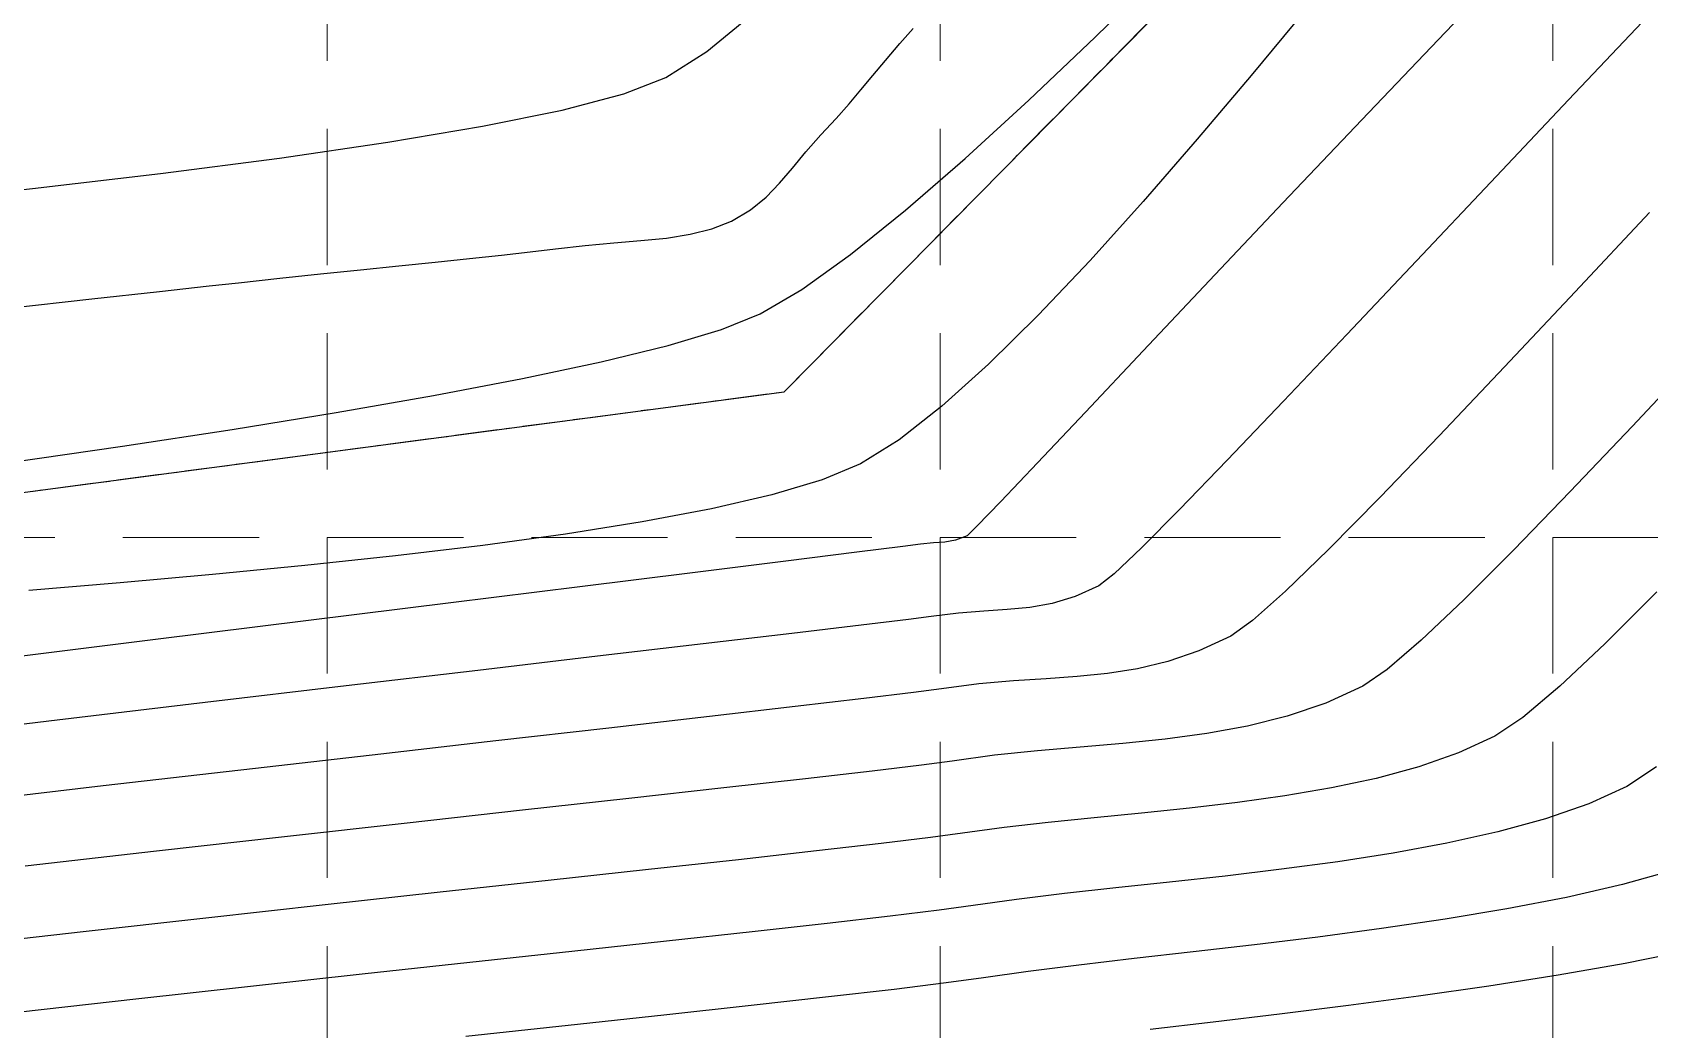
# Model space of a CAD drawing. Header units: inches. Extents: x 2547543 to 2548696, y 7125653 to 7126375.
# Drawn here: x 2548290.92 to 2548338.42, y 7125801.92 to 7125831.21 of the extents above; entities that cross this region are included whole.
import ezdxf

# ---------------------------------------------------------------- set-up
doc = ezdxf.new("R2010")
doc.units = ezdxf.units.IN
doc.header["$MEASUREMENT"] = 0
doc.linetypes.add('CENTER', pattern=[2, 1.25, -0.25, 0.25, -0.25])
doc.linetypes.add('HIDDEN', pattern=[0.375, 0.25, -0.125])
for name, color, linetype in [('CONT-MJR', 6, 'Continuous'), ('CONT-MNR', 14, 'Continuous'), ('GRID', 254, 'HIDDEN'), ('V-AREA', 6, 'Continuous'), ('V-CREEK-CNTR-E', 2, 'CENTER')]:
    doc.layers.add(name, color=color, linetype=linetype)

msp = doc.modelspace()

# ---------------------------------------------------------------- linework, layer by layer
at = {"layer": 'CONT-MJR', "color": 35, "elevation": 560}
for points in [[(2548339.852355188, 7125821.704542685), (2548337.907792932, 7125819.634970857)], [(2548322.953292287, 7125810.325305985), (2548321.701332061, 7125810.216345473)], [(2548324.193422819, 7125810.452235947), (2548322.953292287, 7125810.325305985)], [(2548317.042457719, 7125809.690298607), (2548315.588693168, 7125809.51497927)], [(2548320.443631399, 7125810.106708262), (2548319.186279561, 7125809.977748209)], [(2548311.230267399, 7125809.019518733), (2548308.441442546, 7125808.709164769)], [(2548308.441442546, 7125808.709164769), (2548305.323433959, 7125808.363586497)]]:
    msp.add_lwpolyline(points, dxfattribs=at)
at = {"layer": 'CONT-MJR', "color": 35, "extrusion": (0.7246471769235968, -0.6891200686213262, 0), "elevation": -3063899.445104778}
msp.add_lwpolyline([(6919815.875636959, 560), (6919813.23837499, 560)], dxfattribs=at)
at = {"layer": 'CONT-MJR', "color": 35, "extrusion": (0.7178883894787295, -0.696158214956655, 0), "elevation": -3131275.654977486}
msp.add_lwpolyline([(6889586.913324231, 560.0000000000009), (6889584.530238735, 560.0000000000009)], dxfattribs=at)
at = {"layer": 'CONT-MJR', "color": 35, "extrusion": (0.7069337883691572, -0.7072797316918051, 0), "elevation": -3238441.524208503}
msp.add_lwpolyline([(6839865.40226061, 560.0000000000009), (6839863.324715649, 560.0000000000009)], dxfattribs=at)
at = {"layer": 'CONT-MJR', "color": 35, "extrusion": (0.6883258524014213, -0.7254016273181754, 0), "elevation": -3414994.00821641}
msp.add_lwpolyline([(6753447.247913773, 560.0000000000009), (6753445.526670262, 560.0000000000009)], dxfattribs=at)
at = {"layer": 'CONT-MJR', "color": 35, "extrusion": (0.6529174602687423, -0.7574290660360317, 0), "elevation": -3733447.887499174}
msp.add_lwpolyline([(6582748.470751747, 560.0000000000005), (6582747.15502887, 560.0000000000005)], dxfattribs=at)
at = {"layer": 'CONT-MJR', "color": 35, "extrusion": (0.5674067475790915, -0.8234376617581425, 0), "elevation": -4421722.339806557}
msp.add_lwpolyline([(6141625.581665521, 560.0000000000005), (6141624.715386028, 560.0000000000005)], dxfattribs=at)
at = {"layer": 'CONT-MJR', "color": 35, "extrusion": (0.4146174413025057, -0.9099958117308911, 0), "elevation": -5427877.017762375}
msp.add_lwpolyline([(5273455.572490578, 560), (5273454.375074968, 560)], dxfattribs=at)
at = {"layer": 'CONT-MJR', "color": 35, "extrusion": (0.2430738569676445, -0.9700077835042733, 0), "elevation": -6292660.394491374}
msp.add_lwpolyline([(4203996.178142285, 560), (4203994.973919057, 560)], dxfattribs=at)
at = {"layer": 'CONT-MJR', "color": 35, "extrusion": (0.3222151047736825, -0.9466664810035713, 0), "elevation": -5924656.840924292}
msp.add_lwpolyline([(4708461.668447486, 560.0000000000009), (4708460.472757983, 560.0000000000009)], dxfattribs=at)
at = {"layer": 'CONT-MJR', "color": 35, "extrusion": (0.1796420833220753, -0.9837320376503474, 0), "elevation": -6552101.710326058}
msp.add_lwpolyline([(3786966.036113789, 560), (3786964.818095746, 560)], dxfattribs=at)
at = {"layer": 'CONT-MJR', "color": 35, "extrusion": (0.08684339789599295, -0.9962219753859469, 0), "elevation": -6877583.814477274}
msp.add_lwpolyline([(3157523.651169323, 560), (3157522.388699019, 560)], dxfattribs=at)
at = {"layer": 'CONT-MJR', "color": 35, "extrusion": (0.132629043191276, -0.9911657464330408, 0), "elevation": -6724877.436315962}
msp.add_lwpolyline([(3470902.306674898, 560.0000000000009), (3470901.073569754, 560.0000000000009)], dxfattribs=at)
at = {"layer": 'CONT-MJR', "color": 35, "extrusion": (0.1337623587083942, -0.9910134365349276, 0), "elevation": -6720904.250940766}
msp.add_lwpolyline([(3478582.442513045, 560), (3478581.54150802, 560)], dxfattribs=at)
at = {"layer": 'CONT-MJR', "color": 35, "extrusion": (0.1322731397638542, -0.9912133052461574, 0), "elevation": -6726123.480710181}
msp.add_lwpolyline([(3468481.142571719, 560), (3468479.880569131, 560)], dxfattribs=at)
at = {"layer": 'CONT-MJR', "color": 35, "extrusion": (0.1118120196090399, -0.9937293757713656, 0), "elevation": -6796193.923583725}
msp.add_lwpolyline([(3329085.242823754, 560.0000000000009), (3329082.825945484, 560.0000000000009)], dxfattribs=at)
at = {"layer": 'CONT-MJR', "color": 35, "extrusion": (0.1143490786245872, -0.993440631450973, 0), "elevation": -6787671.164548624}
msp.add_lwpolyline([(3346430.000059895, 560), (3346428.030437581, 560)], dxfattribs=at)
at = {"layer": 'CONT-MJR', "color": 35, "extrusion": (0.110235398175915, -0.9939055070724769, 0), "elevation": -6801466.722909189}
msp.add_lwpolyline([(3318291.016948345, 560), (3318287.606891639, 560)], dxfattribs=at)
at = {"layer": 'CONT-MJR', "color": 35, "extrusion": (0.1107189461735919, -0.9938517570333161, 0), "elevation": -6799851.484153065}
msp.add_lwpolyline([(3321596.305747156, 560.0000000000009), (3321592.680838832, 560.0000000000009)], dxfattribs=at)
at = {"layer": 'CONT-MJR', "color": 35, "extrusion": (0.1115620464884479, -0.9937574703031467, 0), "elevation": -6797031.14393026}
msp.add_lwpolyline([(3327360.180741293, 560), (3327356.399083489, 560)], dxfattribs=at)
at = {"layer": 'CONT-MJR', "color": 35, "extrusion": (0.1127588898716857, -0.9936223793549062, 0), "elevation": -6793018.602384618}
msp.add_lwpolyline([(3335540.62270815, 560), (3335536.742399313, 560)], dxfattribs=at)
at = {"layer": 'CONT-MNR', "color": 35, "extrusion": (0.7216667253055498, -0.6922406644995397, 0), "elevation": -3093743.420897178}
msp.add_lwpolyline([(6906538.257877621, 557), (6906534.602747366, 557)], dxfattribs=at)
at = {"layer": 'CONT-MNR', "color": 35, "extrusion": (-0.700231390624953, 0.7139159611491009, 0), "elevation": 3302829.38374644}
msp.add_lwpolyline([(-6809018.443969995, 556), (-6809021.232344195, 556)], dxfattribs=at)
at = {"layer": 'CONT-MNR', "color": 35, "extrusion": (-0.6332786473824545, 0.7739238688459279, 0), "elevation": 3901059.651141638}
msp.add_lwpolyline([(-6484834.898190624, 558.0000000000009), (-6484836.733219893, 558.0000000000009)], dxfattribs=at)
at = {"layer": 'CONT-MNR', "color": 35, "extrusion": (0.7696225062368107, -0.6384991761104868, 0), "elevation": -2588586.947772841}
msp.add_lwpolyline([(7111306.065184213, 556.0000000000009), (7111303.615737343, 556.0000000000009)], dxfattribs=at)
at = {"layer": 'CONT-MNR', "color": 35}
for points, elevation in [([(2548338.393676451, 7125831.703029087), (2548336.040100809, 7125829.224830089)], 558), ([(2548332.419300445, 7125831.211447098), (2548329.973253235, 7125828.64628592)], 557), ([(2548315.977429371, 7125830.384964588), (2548316.406586844, 7125830.881941117)], 557), ([(2548308.298446037, 7125829.403554361), (2548309.534531524, 7125829.880903553)], 558), ([(2548315.260486769, 7125829.526996156), (2548315.605457348, 7125829.941769499)], 557), ([(2548336.040100809, 7125829.224830089), (2548333.75506198, 7125826.809662024)], 558), ([(2548314.530813916, 7125828.681275921), (2548314.912333627, 7125829.115284862)], 557), ([(2548301.360093812, 7125827.982690365), (2548304.146833829, 7125828.452175818)], 558), ([(2548294.686712715, 7125827.067486844), (2548298.185255656, 7125827.520370057)], 558), ([(2548312.872891303, 7125826.777820067), (2548313.24804673, 7125827.222614365)], 557), ([(2548286.976085884, 7125826.199119501), (2548290.92885834, 7125826.626312675)], 558), ([(2548310.247723171, 7125825.279735892), (2548310.884862686, 7125825.437183932)], 557), ([(2548310.884862686, 7125825.437183932), (2548311.455039746, 7125825.6624707)], 557), ([(2548308.799012407, 7125825.093809681), (2548309.550235108, 7125825.171490002)], 557), ([(2548309.550235108, 7125825.171490002), (2548310.247723171, 7125825.279735892)], 557), ([(2548304.699983596, 7125824.667839191), (2548305.544677917, 7125824.764948457)], 557), ([(2548305.544677917, 7125824.764948457), (2548306.28907554, 7125824.857796322)], 557), ([(2548296.982573383, 7125823.858754542), (2548298.19475873, 7125823.989027138)], 557), ([(2548300.557229232, 7125824.234407037), (2548301.683615395, 7125824.349752448)], 557), ([(2548312.299214927, 7125822.941312411), (2548313.52197997, 7125823.659696993)], 556), ([(2548325.498357815, 7125823.923365286), (2548323.551835225, 7125821.860369637)], 557), ([(2548311.167295614, 7125822.487423313), (2548312.299214927, 7125822.941312411)], 556), ([(2548329.534230852, 7125822.341611776), (2548327.670256596, 7125820.375326137)], 558), ([(2548319.010318088, 7125821.466592473), (2548317.640170291, 7125820.233790497)], 556), ([(2548327.670256596, 7125820.375326137), (2548326.01845524, 7125818.645264517)], 558), ([(2548296.788866497, 7125819.551546114), (2548299.850062637, 7125820.048735624)], 556), ([(2548293.573013088, 7125819.059338103), (2548296.788866497, 7125819.551546114)], 556), ([(2548316.378276339, 7125819.246378493), (2548315.246336283, 7125818.543403715)], 556), ([(2548290.250184945, 7125818.5755968), (2548293.573013088, 7125819.059338103)], 556), ([(2548315.246336283, 7125818.543403715), (2548314.118156339, 7125818.072106014)], 556), ([(2548326.01845524, 7125818.645264517), (2548324.614735809, 7125817.194725187)], 558), ([(2548314.118156339, 7125818.072106014), (2548312.645558888, 7125817.631128057)], 556), ([(2548319.369921659, 7125817.433824196), (2548318.66571124, 7125816.70372923)], 557), ([(2548310.870511482, 7125817.219201461), (2548308.834981673, 7125816.835057846)], 556), ([(2548315.142741881, 7125815.941432876), (2548313.054181078, 7125815.681001383)], 557), ([(2548317.011561835, 7125816.176965182), (2548316.49080772, 7125816.110287737)], 557), ([(2548317.389540617, 7125816.216887772), (2548317.011561835, 7125816.176965182)], 557), ([(2548318.041277438, 7125816.294929586), (2548317.722787417, 7125816.240831677)], 557), ([(2548328.989345181, 7125816.025798533), (2548327.730570974, 7125814.803505598)], 559), ([(2548298.927389435, 7125815.550945576), (2548296.218960885, 7125815.286691149)], 556), ([(2548301.585173341, 7125815.836641079), (2548298.927389435, 7125815.550945576)], 556), ([(2548313.054181078, 7125815.681001383), (2548310.31194207, 7125815.33959404)], 557), ([(2548293.501855242, 7125815.042609416), (2548290.818040057, 7125814.817431996)], 556), ([(2548310.31194207, 7125815.33959404), (2548307.002841614, 7125814.927811635)], 557), ([(2548322.695178803, 7125815.305406489), (2548322.251159273, 7125814.953223663)], 558), ([(2548321.548346969, 7125814.640210496), (2548320.878682146, 7125814.440651167)], 558), ([(2548338.639042725, 7125814.777485871), (2548337.110351667, 7125813.254206973)], 561), ([(2548318.126884089, 7125814.15424047), (2548317.319496491, 7125814.054916509)], 558), ([(2548318.866265775, 7125814.211340328), (2548318.126884089, 7125814.15424047)], 558), ([(2548319.557872227, 7125814.25735167), (2548318.866265775, 7125814.211340328)], 558), ([(2548320.221934124, 7125814.323410088), (2548319.557872227, 7125814.25735167)], 558), ([(2548313.230972377, 7125813.557866153), (2548310.626992446, 7125813.250599924)], 558), ([(2548337.110351667, 7125813.254206973), (2548335.78635177, 7125812.009838305)], 561), ([(2548304.005152989, 7125812.471367861), (2548300.136569543, 7125812.015293551)], 558), ([(2548319.739204644, 7125812.164279902), (2548318.721114195, 7125812.074192997)], 559), ([(2548321.614230963, 7125812.29173495), (2548320.698108297, 7125812.228377554)], 559), ([(2548323.38375655, 7125812.517224981), (2548322.503978445, 7125812.379601093)], 559), ([(2548300.136569543, 7125812.015293551), (2548295.995727674, 7125811.525508068)], 558), ([(2548295.995727674, 7125811.525508068), (2548291.657265421, 7125811.009957172)], 558), ([(2548313.328999185, 7125811.409071608), (2548310.80979627, 7125811.1185235)], 559), ([(2548332.812237714, 7125810.049848036), (2548331.644621229, 7125809.641087251)], 561), ([(2548330.394032043, 7125809.300789767), (2548329.077672234, 7125809.019075645)], 561), ([(2548331.644621229, 7125809.641087251), (2548330.394032043, 7125809.300789767)], 561), ([(2548329.077672234, 7125809.019075645), (2548327.712743878, 7125808.786064941)], 561), ([(2548336.636462631, 7125808.557581508), (2548335.364879309, 7125808.114734834)], 562), ([(2548319.466550515, 7125807.857495678), (2548318.243300461, 7125807.688770492)], 561), ([(2548322.111386506, 7125808.143457442), (2548320.761646556, 7125808.005764681)], 561), ([(2548335.364879309, 7125808.114734834), (2548333.966342423, 7125807.729575711)], 562), ([(2548315.852757695, 7125807.385250228), (2548313.955344352, 7125807.16804006)], 561), ([(2548317.299403305, 7125807.56015566), (2548315.852757695, 7125807.385250228)], 561), ([(2548318.243300461, 7125807.688770492), (2548317.299403305, 7125807.56015566)], 561), ([(2548309.016137352, 7125806.622648975), (2548306.078305137, 7125806.302439788)], 561), ([(2548327.60745084, 7125806.63089855), (2548325.952739833, 7125806.432990048)], 562), ([(2548339.132267988, 7125806.604240531), (2548337.622429837, 7125806.18366714)], 563), ([(2548334.233536049, 7125805.467905222), (2548332.414760659, 7125805.163917162)], 563), ([(2548335.979472483, 7125805.806355292), (2548334.233536049, 7125805.467905222)], 563), ([(2548316.119141436, 7125805.253766783), (2548314.272150977, 7125805.040813353)], 562), ([(2548309.551967517, 7125804.519022395), (2548306.773048397, 7125804.217011953)], 562), ([(2548306.773048397, 7125804.217011953), (2548303.777760271, 7125803.892142931)], 562), ([(2548321.660337071, 7125803.817304135), (2548320.175612411, 7125803.6313567)], 563), ([(2548297.326624759, 7125803.187483324), (2548293.965051253, 7125802.814519826)], 562), ([(2548316.232286925, 7125803.104414128), (2548314.305663137, 7125802.881997871)], 563), ([(2548317.766480717, 7125803.293075532), (2548316.232286925, 7125803.104414128)], 563), ([(2548312.035684089, 7125802.629135697), (2548309.47142452, 7125802.349136542)], 563), ([(2548331.635391871, 7125802.900891559), (2548329.576677381, 7125802.628469545)], 564), ([(2548309.47142452, 7125802.349136542), (2548306.661959168, 7125802.045309341)], 563), ([(2548327.555590906, 7125802.376115492), (2548325.605061749, 7125802.141179679)], 564), ([(2548306.661959168, 7125802.045309341), (2548303.656362769, 7125801.720963029)], 563)]:
    msp.add_lwpolyline(points, dxfattribs=dict(at, elevation=elevation))
at = {"layer": 'CONT-MNR', "color": 35, "extrusion": (0.7501210771181233, -0.6613005138839277, 0), "elevation": -2800769.776330916}
msp.add_lwpolyline([(7030438.885737984, 557.0000000000009), (7030439.477992599, 557.0000000000009)], dxfattribs=at)
at = {"layer": 'CONT-MNR', "color": 35, "extrusion": (-0.6893580844186687, 0.7244207558088211, 0), "elevation": 3405393.462774759}
msp.add_lwpolyline([(-6758304.016099899, 556), (-6758306.701545393, 556)], dxfattribs=at)
at = {"layer": 'CONT-MNR', "color": 35, "extrusion": (0.5400839782523632, -0.8416111313635894, 0), "elevation": -4620876.5967435}
msp.add_lwpolyline([(5993232.220849655, 558), (5993233.646056572, 558)], dxfattribs=at)
at = {"layer": 'CONT-MNR', "color": 35, "extrusion": (0.7659702399219233, -0.6428760312486004, 0), "elevation": -2629091.356608275}
msp.add_lwpolyline([(7096424.692945302, 557), (7096425.271551446, 557)], dxfattribs=at)
at = {"layer": 'CONT-MNR', "color": 35, "extrusion": (0.7633486089613059, -0.6459867654966621, 0), "elevation": -2657930.176534551}
msp.add_lwpolyline([(7085677.714802298, 556.0000000000009), (7085675.259773262, 556.0000000000009)], dxfattribs=at)
at = {"layer": 'CONT-MNR', "color": 35, "extrusion": (0.2538692135909162, -0.9672385550580219, 0), "elevation": -6245439.912170189}
msp.add_lwpolyline([(4273848.864374875, 558.0000000000009), (4273850.743294687, 558.0000000000009)], dxfattribs=at)
at = {"layer": 'CONT-MNR', "color": 35, "extrusion": (0.7635855761601046, -0.645706642276693, 0), "elevation": -2655338.680896427}
msp.add_lwpolyline([(7086644.196119811, 557.0000000000009), (7086644.735301411, 557.0000000000009)], dxfattribs=at)
at = {"layer": 'CONT-MNR', "color": 35, "extrusion": (0.6750254070697848, -0.7377944834506907, 0), "elevation": -3537216.612992447}
msp.add_lwpolyline([(6690249.814685736, 556), (6690252.345249117, 556)], dxfattribs=at)
at = {"layer": 'CONT-MNR', "color": 35, "extrusion": (0.1991544368694483, -0.979968116968717, 0), "elevation": -6475578.612786073}
msp.add_lwpolyline([(3916397.168857688, 558), (3916399.550821432, 558)], dxfattribs=at)
at = {"layer": 'CONT-MNR', "color": 35, "extrusion": (0.7344573634192854, -0.6786548322374135, 0), "elevation": -2964349.696779216}
msp.add_lwpolyline([(6963042.660012673, 557), (6963043.315825118, 557)], dxfattribs=at)
at = {"layer": 'CONT-MNR', "color": 35, "extrusion": (0.725324489082334, -0.6884071364660967, 0), "elevation": -3057105.157474674}
msp.add_lwpolyline([(6922826.561813582, 557), (6922823.190695399, 557)], dxfattribs=at)
at = {"layer": 'CONT-MNR', "color": 35, "extrusion": (0.1441002940562239, -0.9895630880610442, 0), "elevation": -6684245.368209486}
msp.add_lwpolyline([(3548535.662581201, 558), (3548538.870904343, 558)], dxfattribs=at)
at = {"layer": 'CONT-MNR', "color": 35, "extrusion": (0.7471786250856227, -0.6646232784180514, 0), "elevation": -2831945.484596109}
msp.add_lwpolyline([(7017934.707243805, 557.0000000000009), (7017935.378886521, 557.0000000000009)], dxfattribs=at)
at = {"layer": 'CONT-MNR', "color": 35, "extrusion": (0.754570292126899, -0.6562192272705263, 0), "elevation": -2753214.945346827}
msp.add_lwpolyline([(7049198.122837428, 556.0000000000005), (7049195.705714297, 556.0000000000005)], dxfattribs=at)
at = {"layer": 'CONT-MNR', "color": 35, "extrusion": (0.7719296237616441, -0.6357079958276493, 0), "elevation": -2562826.855510756}
msp.add_lwpolyline([(7120620.234600021, 557), (7120620.850146024, 557)], dxfattribs=at)
at = {"layer": 'CONT-MNR', "color": 35, "extrusion": (-0.6553910429444253, 0.7552897330350906, 0), "elevation": 3711919.353590654}
msp.add_lwpolyline([(-6594919.863358293, 556), (-6594922.18775714, 556)], dxfattribs=at)
at = {"layer": 'CONT-MNR', "color": 35, "extrusion": (0.1165997587094911, -0.993178985011709, 0), "elevation": -6780091.148664167}
msp.add_lwpolyline([(3361778.663471796, 558), (3361782.447134592, 558)], dxfattribs=at)
at = {"layer": 'CONT-MNR', "color": 35, "extrusion": (0.727009544017521, -0.6866273537425059, 0), "elevation": -3040124.644273573}
msp.add_lwpolyline([(6930299.762331128, 558.0000000000009), (6930296.586528443, 558.0000000000009)], dxfattribs=at)
at = {"layer": 'CONT-MNR', "color": 35, "extrusion": (-0.6301381482784081, 0.7764830417235519, 0), "elevation": 3927294.42809512}
msp.add_lwpolyline([(-6468975.861767624, 557.0000000000009), (-6468976.4537195, 557.0000000000009)], dxfattribs=at)
at = {"layer": 'CONT-MNR', "color": 35, "extrusion": (0.7182196632966147, -0.695816437901619, 0), "elevation": -3128018.992104311}
msp.add_lwpolyline([(6891066.323056179, 557), (6891066.894949998, 557)], dxfattribs=at)
at = {"layer": 'CONT-MNR', "color": 35, "extrusion": (0.5093203398644116, -0.8605770107319857, 0), "elevation": -4834414.891245093}
msp.add_lwpolyline([(5822346.202616305, 557.0000000000005), (5822346.853665353, 557.0000000000005)], dxfattribs=at)
at = {"layer": 'CONT-MNR', "color": 35, "extrusion": (0.6270405768885234, -0.7789865948367198, 0), "elevation": -3953025.029498206}
msp.add_lwpolyline([(6453284.412993327, 556), (6453286.481153567, 556)], dxfattribs=at)
at = {"layer": 'CONT-MNR', "color": 35, "extrusion": (0.7425509544761866, -0.6697895789025867, 0), "elevation": -2880544.074415944}
msp.add_lwpolyline([(6998129.640703237, 556.0000000000009), (6998127.304582935, 556.0000000000009)], dxfattribs=at)
at = {"layer": 'CONT-MNR', "color": 35, "extrusion": (0.7265400652481117, -0.6871241034844212, 0), "elevation": -3044864.801079901}
msp.add_lwpolyline([(6928215.586760627, 557), (6928212.451673972, 557)], dxfattribs=at)
at = {"layer": 'CONT-MNR', "color": 35, "extrusion": (0.7292366761313307, -0.684261551005848, 0), "elevation": -3017586.853156794}
msp.add_lwpolyline([(6940143.61010679, 559), (6940140.414658895, 559)], dxfattribs=at)
at = {"layer": 'CONT-MNR', "color": 35, "extrusion": (0.1113668990825799, -0.9937793587053066, 0), "elevation": -6797700.688100182}
msp.add_lwpolyline([(3326035.207560534, 557), (3326036.085766714, 557)], dxfattribs=at)
at = {"layer": 'CONT-MNR', "color": 35, "extrusion": (0.08605839861788839, -0.9962900943135612, 0), "elevation": -6880085.58354346}
msp.add_lwpolyline([(3152090.267098564, 557), (3152091.109072465, 557)], dxfattribs=at)
at = {"layer": 'CONT-MNR', "color": 35, "extrusion": (0.08208179630089044, -0.9966255960570244, 0), "elevation": -6892609.917763872}
msp.add_lwpolyline([(3124609.498532471, 557), (3124610.29957896, 557)], dxfattribs=at)
at = {"layer": 'CONT-MNR', "color": 35, "extrusion": (0.1024555504345824, -0.9947375835792809, 0), "elevation": -6827237.643014963}
msp.add_lwpolyline([(3264971.715044629, 557), (3264972.794613213, 557)], dxfattribs=at)
at = {"layer": 'CONT-MNR', "color": 35, "extrusion": (0.1044240877739741, -0.9945328601371468, 0), "elevation": -6820762.390573177}
msp.add_lwpolyline([(3278478.548825268, 557.0000000000009), (3278479.563813583, 557.0000000000009)], dxfattribs=at)
at = {"layer": 'CONT-MNR', "color": 35, "extrusion": (0.1081351708251765, -0.9941362003420909, 0), "elevation": -6808478.895542271}
msp.add_lwpolyline([(3303913.280937669, 557), (3303914.219482632, 557)], dxfattribs=at)
at = {"layer": 'CONT-MNR', "color": 35, "extrusion": (0.5829580135896955, -0.8125022796223753, 0), "elevation": -4304188.178913662}
msp.add_lwpolyline([(6224566.551648664, 556.0000000000009), (6224568.315901257, 556.0000000000009)], dxfattribs=at)
at = {"layer": 'CONT-MNR', "color": 35, "extrusion": (0.7260283458823135, -0.6876647736909255, 0), "elevation": -3050024.502387016}
msp.add_lwpolyline([(6925941.847188788, 556), (6925939.634547696, 556)], dxfattribs=at)
at = {"layer": 'CONT-MNR', "color": 35, "extrusion": (0.7268479600059531, -0.6867984005770431, 0), "elevation": -3041755.263636515}
msp.add_lwpolyline([(6929581.051269034, 558.0000000000009), (6929578.080618353, 558.0000000000009)], dxfattribs=at)
at = {"layer": 'CONT-MNR', "color": 35, "extrusion": (0.104135159885944, -0.994563154593779, 0), "elevation": -6821714.545658597}
msp.add_lwpolyline([(3276492.311841313, 557.0000000000009), (3276493.5139119, 557.0000000000009)], dxfattribs=at)
at = {"layer": 'CONT-MNR', "color": 35, "extrusion": (0.1024644752617976, -0.9947366643033344, 0), "elevation": -6827208.34994008}
msp.add_lwpolyline([(3265030.663816994, 557.0000000000009), (3265031.836926852, 557.0000000000009)], dxfattribs=at)
at = {"layer": 'CONT-MNR', "color": 35, "extrusion": (0.1105815719509973, -0.9938670514434244, 0), "elevation": -6800326.862729018}
msp.add_lwpolyline([(3320648.87827527, 557), (3320650.872915225, 557)], dxfattribs=at)
at = {"layer": 'CONT-MNR', "color": 35, "extrusion": (0.1103144149870816, -0.99389674003191, 0), "elevation": -6801219.213037446}
msp.add_lwpolyline([(3318822.814787925, 557), (3318824.282303445, 557)], dxfattribs=at)
at = {"layer": 'CONT-MNR', "color": 35, "extrusion": (0.1096009652242393, -0.9939756679224675, 0), "elevation": -6803599.720535347}
msp.add_lwpolyline([(3313941.496666485, 557.0000000000009), (3313942.368255599, 557.0000000000009)], dxfattribs=at)
at = {"layer": 'CONT-MNR', "color": 35, "extrusion": (0.727904926844359, -0.6856780713102237, 0), "elevation": -3031074.471922417}
msp.add_lwpolyline([(6934260.374199018, 559), (6934257.351636531, 559)], dxfattribs=at)
at = {"layer": 'CONT-MNR', "color": 35, "extrusion": (0.1107126429467573, -0.9938524592170329, 0), "elevation": -6799888.873842588}
msp.add_lwpolyline([(3321543.228815594, 557.0000000000009), (3321545.681777769, 557.0000000000009)], dxfattribs=at)
at = {"layer": 'CONT-MNR', "color": 35, "extrusion": (-0.7028068264842604, 0.7113807452040876, 0), "elevation": 3278196.188584672}
msp.add_lwpolyline([(-6820903.095317278, 556.0000000000009), (-6820901.047607101, 556.0000000000009)], dxfattribs=at)
at = {"layer": 'CONT-MNR', "color": 35, "extrusion": (-0.2862394762379792, 0.9581581092090217, 0), "elevation": 6098237.347290561}
msp.add_lwpolyline([(-4481375.064948137, 556.0000000000009), (-4481376.706297064, 556.0000000000009)], dxfattribs=at)
at = {"layer": 'CONT-MNR', "color": 35, "extrusion": (0.2382682903858737, -0.97119937283577, 0), "elevation": -6313412.503951828}
msp.add_lwpolyline([(4172772.085783461, 556), (4172774.109818668, 556)], dxfattribs=at)
at = {"layer": 'CONT-MNR', "color": 35, "extrusion": (0.7276396702728027, -0.6859595543800575, 0), "elevation": -3033764.278925029}
msp.add_lwpolyline([(6933077.556935189, 557.0000000000009), (6933075.082024311, 557.0000000000009)], dxfattribs=at)
at = {"layer": 'CONT-MNR', "color": 35, "extrusion": (0.2079024117597371, -0.9781495730124738, 0), "elevation": -6440319.990206612}
msp.add_lwpolyline([(3974099.139305972, 556.0000000000009), (3974101.502062337, 556.0000000000009)], dxfattribs=at)
at = {"layer": 'CONT-MNR', "color": 35, "extrusion": (0.7250634152889466, -0.6886821064972783, 0), "elevation": -3059721.811086309}
msp.add_lwpolyline([(6921664.533320563, 559), (6921661.741435387, 559)], dxfattribs=at)
at = {"layer": 'CONT-MNR', "color": 35, "extrusion": (0.187030755195697, -0.9823540586829819, 0), "elevation": -6523467.756089667}
msp.add_lwpolyline([(3836083.107232638, 556), (3836085.762928898, 556)], dxfattribs=at)
at = {"layer": 'CONT-MNR', "color": 35, "extrusion": (0.1718406486124258, -0.9851247593500332, 0), "elevation": -6581920.261588614}
msp.add_lwpolyline([(3734898.815614838, 556), (3734901.717639491, 556)], dxfattribs=at)
at = {"layer": 'CONT-MNR', "color": 35, "extrusion": (0.6162474257800585, -0.7875526079059426, 0), "elevation": -4041564.122765785}
msp.add_lwpolyline([(6398202.578933678, 556.0000000000009), (6398200.9766357, 556.0000000000009)], dxfattribs=at)
at = {"layer": 'CONT-MNR', "color": 35, "extrusion": (0.727199698755521, -0.6864259596852959, 0), "elevation": -3038208.988237656}
msp.add_lwpolyline([(6931128.474993072, 557), (6931126.424237117, 557)], dxfattribs=at)
at = {"layer": 'CONT-MNR', "color": 35, "extrusion": (0.7200739287605138, -0.6938973534460257, 0), "elevation": -3109599.588174371}
msp.add_lwpolyline([(6899397.74366672, 559.0000000000009), (6899395.24016707, 559.0000000000009)], dxfattribs=at)
at = {"layer": 'CONT-MNR', "color": 35, "extrusion": (0.7253635400998018, -0.6883659889142428, 0), "elevation": -3056712.405185475}
msp.add_lwpolyline([(6922986.106944846, 557.0000000000009), (6922984.543049047, 557.0000000000009)], dxfattribs=at)
at = {"layer": 'CONT-MNR', "color": 35, "extrusion": (0.2260578571424573, -0.974113876928237, 0), "elevation": -6365291.742957671}
msp.add_lwpolyline([(4093193.774871371, 556.0000000000009), (4093191.952653816, 556.0000000000009)], dxfattribs=at)
at = {"layer": 'CONT-MNR', "color": 35, "extrusion": (0.7116147643830485, -0.702569873473136, 0), "elevation": -3192955.130314758}
msp.add_lwpolyline([(6861217.22543536, 559), (6861215.067847742, 559)], dxfattribs=at)
at = {"layer": 'CONT-MNR', "color": 35, "extrusion": (0.1567009327514756, -0.9876460994074839, 0), "elevation": -6638462.830856612}
msp.add_lwpolyline([(3633449.425625012, 556), (3633447.143385794, 556)], dxfattribs=at)
at = {"layer": 'CONT-MNR', "color": 35, "extrusion": (0.7096162513151906, -0.7045883733566545, 0), "elevation": -3212435.385825247}
msp.add_lwpolyline([(6852115.580359641, 558), (6852113.991164406, 558)], dxfattribs=at)
at = {"layer": 'CONT-MNR', "color": 35, "extrusion": (0.1354887458577672, -0.9907788853956717, 0), "elevation": -6714841.644328802}
msp.add_lwpolyline([(3490276.291646673, 556.0000000000009), (3490273.838433351, 556.0000000000009)], dxfattribs=at)
at = {"layer": 'CONT-MNR', "color": 35, "extrusion": (0.3639225544229221, -0.9314292106125379, 0), "elevation": -5709803.035492525}
msp.add_lwpolyline([(4966823.48825169, 557.0000000000009), (4966823.129975991, 557.0000000000009)], dxfattribs=at)
at = {"layer": 'CONT-MNR', "color": 35, "extrusion": (-0.6916505274321268, 0.7222323365115001, 0), "elevation": 3383949.298282723}
msp.add_lwpolyline([(-6769053.025631478, 557), (-6769052.623094321, 557)], dxfattribs=at)
at = {"layer": 'CONT-MNR', "color": 35, "extrusion": (0.1193681804052094, -0.992850057917483, 0), "elevation": -6770680.54277256}
msp.add_lwpolyline([(3380679.630397655, 556), (3380677.046753036, 556)], dxfattribs=at)
at = {"layer": 'CONT-MNR', "color": 35, "extrusion": (0.1242859443158377, -0.9922464432012446, 0), "elevation": -6753845.768863477}
msp.add_lwpolyline([(3414196.758443159, 557), (3414195.39984334, 557)], dxfattribs=at)
at = {"layer": 'CONT-MNR', "color": 35, "extrusion": (0.07166561903347023, -0.9974287137678309, 0), "elevation": -6924866.960541137}
msp.add_lwpolyline([(3052441.300529579, 557), (3052440.966423698, 557)], dxfattribs=at)
at = {"layer": 'CONT-MNR', "color": 35, "extrusion": (0.6895879789911509, -0.7242019188257512, 0), "elevation": -3403236.420187653}
msp.add_lwpolyline([(6759377.865182675, 558), (6759376.76075517, 558)], dxfattribs=at)
at = {"layer": 'CONT-MNR', "color": 35, "extrusion": (0.08947124328741038, -0.9959894058797037, 0), "elevation": -6869237.302824993}
msp.add_lwpolyline([(3175631.59026504, 556.0000000000009), (3175628.862218307, 556.0000000000009)], dxfattribs=at)
at = {"layer": 'CONT-MNR', "color": 35, "extrusion": (0.1234966979005348, -0.9923449831624405, 0), "elevation": -6756559.194470157}
msp.add_lwpolyline([(3408814.283262666, 557.0000000000009), (3408810.464887796, 557.0000000000009)], dxfattribs=at)
at = {"layer": 'CONT-MNR', "color": 35, "extrusion": (0.4068461657116071, -0.9134966871564251, 0), "elevation": -5472633.216177811}
msp.add_lwpolyline([(5226994.425530482, 558), (5226993.656165563, 558)], dxfattribs=at)
at = {"layer": 'CONT-MNR', "color": 35, "extrusion": (0.1235519632910647, -0.9923381038572103, 0), "elevation": -6756369.340845207}
msp.add_lwpolyline([(3409186.745250939, 557.0000000000009), (3409182.530585534, 557.0000000000009)], dxfattribs=at)
at = {"layer": 'CONT-MNR', "color": 35, "extrusion": (0.1757392826187395, -0.98443674481637, 0), "elevation": -6567073.48901816}
msp.add_lwpolyline([(3760946.228431733, 558), (3760945.561300986, 558)], dxfattribs=at)
at = {"layer": 'CONT-MNR', "color": 35, "extrusion": (0.6664605346738772, -0.7455403112657354, 0), "elevation": -3614222.324786948}
msp.add_lwpolyline([(6648955.393388359, 559), (6648954.097782737, 559)], dxfattribs=at)
at = {"layer": 'CONT-MNR', "color": 35, "extrusion": (0.1204184127769479, -0.9927232272211025, 0), "elevation": -6767096.792390257}
msp.add_lwpolyline([(3387852.338384933, 558.0000000000009), (3387850.940492067, 558.0000000000009)], dxfattribs=at)
at = {"layer": 'CONT-MNR', "color": 35, "extrusion": (0.1291399774142481, -0.991626374313152, 0), "elevation": -6737055.514222443}
msp.add_lwpolyline([(3447206.130241765, 558), (3447205.456969989, 558)], dxfattribs=at)
at = {"layer": 'CONT-MNR', "color": 35, "extrusion": (0.1236439838334047, -0.9923266424226475, 0), "elevation": -6756053.172936168}
msp.add_lwpolyline([(3409809.044685901, 557), (3409804.521191261, 557)], dxfattribs=at)
at = {"layer": 'CONT-MNR', "color": 35, "extrusion": (0.1180819210989513, -0.9930038569459744, 0), "elevation": -6775050.624963913}
msp.add_lwpolyline([(3371916.668861722, 558), (3371914.621367817, 558)], dxfattribs=at)
at = {"layer": 'CONT-MNR', "color": 35, "extrusion": (-0.584336373292198, 0.8115115543525683, 0), "elevation": 4293600.326889515}
msp.add_lwpolyline([(-6231868.888250497, 559.0000000000005), (-6231868.102910973, 559.0000000000005)], dxfattribs=at)
at = {"layer": 'CONT-MNR', "color": 35, "extrusion": (0.1237706705096863, -0.992310849039545, 0), "elevation": -6755617.797269822}
msp.add_lwpolyline([(3410667.020611729, 557), (3410662.275749102, 557)], dxfattribs=at)
at = {"layer": 'CONT-MNR', "color": 35, "extrusion": (0.1168699590974583, -0.993147226075046, 0), "elevation": -6779160.7046179}
msp.add_lwpolyline([(3363641.13350885, 558), (3363638.01196514, 558)], dxfattribs=at)
at = {"layer": 'CONT-MNR', "color": 35, "extrusion": (0.3254500889846606, -0.9455592205567436, 0), "elevation": -5908525.570251743}
msp.add_lwpolyline([(4728688.858855139, 559.0000000000005), (4728687.897459229, 559.0000000000005)], dxfattribs=at)
at = {"layer": 'CONT-MNR', "color": 35, "extrusion": (0.4196199220455622, -0.9076999069199448, 0), "elevation": -5398771.822655435}
msp.add_lwpolyline([(5303248.686045819, 559.0000000000009), (5303247.641311982, 559.0000000000009)], dxfattribs=at)
at = {"layer": 'CONT-MNR', "color": 35, "extrusion": (0.1168694145318985, -0.9931472901573922, 0), "elevation": -6779162.54897722}
msp.add_lwpolyline([(3363634.294794381, 558), (3363630.748807783, 558)], dxfattribs=at)
at = {"layer": 'CONT-MNR', "color": 35, "extrusion": (0.233309818433526, -0.9724024519829818, 0), "elevation": -6334608.698146447}
msp.add_lwpolyline([(4140518.842761547, 559), (4140517.931395547, 559)], dxfattribs=at)
at = {"layer": 'CONT-MNR', "color": 35, "extrusion": (0.1281539783172352, -0.9917542829962801, 0), "elevation": -6740477.462276438}
msp.add_lwpolyline([(3440507.172153429, 559), (3440506.0693772, 559)], dxfattribs=at)
at = {"layer": 'CONT-MNR', "color": 35, "extrusion": (0.06669588549088552, -0.9977733504451733, 0), "elevation": -6939983.036276376}
msp.add_lwpolyline([(3017908.83737372, 559), (3017907.876330159, 559)], dxfattribs=at)
at = {"layer": 'CONT-MNR', "color": 35, "extrusion": (0.0982759744961284, -0.9951591997448631, 0), "elevation": -6840878.867806966}
msp.add_lwpolyline([(3236282.739432889, 559), (3236281.845357365, 559)], dxfattribs=at)
at = {"layer": 'CONT-MNR', "color": 35, "extrusion": (0.1164217447820081, -0.9931998677717959, 0), "elevation": -6780675.865243346}
msp.add_lwpolyline([(3360585.892053403, 559.0000000000005), (3360583.858634752, 559.0000000000005)], dxfattribs=at)
at = {"layer": 'CONT-MNR', "color": 35, "extrusion": (0.1205759190223981, -0.9927041088622048, 0), "elevation": -6766557.034654366}
msp.add_lwpolyline([(3388925.870489219, 559.0000000000009), (3388924.405195768, 559.0000000000009)], dxfattribs=at)
at = {"layer": 'CONT-MNR', "color": 35, "extrusion": (0.1327362257901682, -0.9911513983055169, 0), "elevation": -6724504.39734433}
msp.add_lwpolyline([(3471621.9614144, 559.0000000000005), (3471621.129817936, 559.0000000000005)], dxfattribs=at)
at = {"layer": 'CONT-MNR', "color": 35, "extrusion": (0.6461426438590127, -0.7632166689655601, 0), "elevation": -3791950.083389706}
msp.add_lwpolyline([(6549223.361944357, 561.0000000000009), (6549221.937060326, 561.0000000000009)], dxfattribs=at)
at = {"layer": 'CONT-MNR', "color": 35, "extrusion": (0.1137409063565847, -0.9935104459547381, 0), "elevation": -6789720.600969004}
msp.add_lwpolyline([(3342269.624218663, 559), (3342266.651488804, 559)], dxfattribs=at)
at = {"layer": 'CONT-MNR', "color": 35, "extrusion": (0.1187057966564603, -0.9929294707279844, 0), "elevation": -6772930.763335717}
msp.add_lwpolyline([(3376148.959269436, 558.0000000000009), (3376144.46605544, 558.0000000000009)], dxfattribs=at)
at = {"layer": 'CONT-MNR', "color": 35, "extrusion": (0.1134762486756051, -0.9935407092749207, 0), "elevation": -6790610.680909899}
msp.add_lwpolyline([(3340457.871189144, 559.0000000000009), (3340454.527293052, 559.0000000000009)], dxfattribs=at)
at = {"layer": 'CONT-MNR', "color": 35, "extrusion": (-0.5589604929684545, 0.8291942880293269, 0), "elevation": 4484263.433186023}
msp.add_lwpolyline([(-6096111.455475704, 561), (-6096110.467556332, 561)], dxfattribs=at)
at = {"layer": 'CONT-MNR', "color": 35, "extrusion": (0.1135922340768278, -0.9935274552610186, 0), "elevation": -6790220.669195962}
msp.add_lwpolyline([(3341247.242007721, 559.0000000000009), (3341243.592607719, 559.0000000000009)], dxfattribs=at)
at = {"layer": 'CONT-MNR', "color": 35, "extrusion": (0.4151468358177741, -0.9097544200005242, 0), "elevation": -5424804.885322308}
msp.add_lwpolyline([(5276615.70772805, 561), (5276614.534398533, 561)], dxfattribs=at)
at = {"layer": 'CONT-MNR', "color": 35, "extrusion": (0.1140050254066022, -0.9934801730190895, 0), "elevation": -6788831.828403646}
msp.add_lwpolyline([(3344064.575807674, 559), (3344060.686565719, 559)], dxfattribs=at)
at = {"layer": 'CONT-MNR', "color": 35, "extrusion": (0.1146820395784165, -0.9934022497448527, 0), "elevation": -6786551.32877942}
msp.add_lwpolyline([(3348686.388962561, 559.0000000000009), (3348682.325539187, 559.0000000000009)], dxfattribs=at)
at = {"layer": 'CONT-MNR', "color": 35, "extrusion": (0.5486993729742707, -0.8360197354713835, 0), "elevation": -4559045.680662034}
msp.add_lwpolyline([(6040388.661682907, 562), (6040387.622363707, 562)], dxfattribs=at)
at = {"layer": 'CONT-MNR', "color": 35, "extrusion": (0.1156220790941434, -0.9932932773486126, 0), "elevation": -6783379.316164181}
msp.add_lwpolyline([(3355103.174057724, 559.0000000000009), (3355099.002111091, 559.0000000000009)], dxfattribs=at)
at = {"layer": 'CONT-MNR', "color": 35, "extrusion": (0.1377474953806841, -0.9904673783201284, 0), "elevation": -6706855.386904621}
msp.add_lwpolyline([(3505597.781584077, 561), (3505596.371850797, 561)], dxfattribs=at)
at = {"layer": 'CONT-MNR', "color": 35, "extrusion": (-0.4127684224726961, 0.9108360057712925, 0), "elevation": 5438570.111116382}
msp.add_lwpolyline([(-5262426.749441689, 562.0000000000009), (-5262425.520471631, 562.0000000000009)], dxfattribs=at)
at = {"layer": 'CONT-MNR', "color": 35, "extrusion": (0.09828072195508215, -0.9951587309027581, 0), "elevation": -6840859.251818484}
msp.add_lwpolyline([(3236315.961081407, 561.0000000000009), (3236314.567151234, 561.0000000000009)], dxfattribs=at)
at = {"layer": 'CONT-MNR', "color": 35, "extrusion": (0.1033080389086034, -0.9946494101425178, 0), "elevation": -6824418.699800347}
msp.add_lwpolyline([(3270843.158788233, 561.0000000000009), (3270841.743795647, 561.0000000000009)], dxfattribs=at)
at = {"layer": 'CONT-MNR', "color": 35, "extrusion": (0.1163601251671862, -0.9932070888143504, 0), "elevation": -6780880.037838304}
msp.add_lwpolyline([(3360175.741777661, 561), (3360174.321671787, 561)], dxfattribs=at)
at = {"layer": 'CONT-MNR', "color": 35, "extrusion": (0.1137419780305468, -0.9935103232647856, 0), "elevation": -6789712.771244078}
msp.add_lwpolyline([(3342286.481327415, 561.0000000000009), (3342285.17777172, 561.0000000000009)], dxfattribs=at)
at = {"layer": 'CONT-MNR', "color": 35, "extrusion": (0.180904248348014, -0.9835007132329087, 0), "elevation": -6547232.48637612}
msp.add_lwpolyline([(3795375.628685638, 562), (3795374.025509096, 562)], dxfattribs=at)
at = {"layer": 'CONT-MNR', "color": 35, "extrusion": (-0.217443964936726, 0.9760728057438114, 0), "elevation": 6401187.302173473}
msp.add_lwpolyline([(-4036823.370595817, 562.0000000000005), (-4036821.833568188, 562.0000000000005)], dxfattribs=at)
at = {"layer": 'CONT-MNR', "color": 35, "extrusion": (0.1090176649432686, -0.9940398124473271, 0), "elevation": -6805524.780220736}
msp.add_lwpolyline([(3309962.074151389, 561), (3309959.415297477, 561)], dxfattribs=at)
at = {"layer": 'CONT-MNR', "color": 35, "extrusion": (0.1106006925132689, -0.9938649238279744, 0), "elevation": -6800244.510074656}
msp.add_lwpolyline([(3320799.062619327, 561), (3320796.752244646, 561)], dxfattribs=at)
at = {"layer": 'CONT-MNR', "color": 35, "extrusion": (0.1329524211342307, -0.9911224211541914, 0), "elevation": -6723740.395438972}
msp.add_lwpolyline([(3473099.541073042, 562), (3473097.872303063, 562)], dxfattribs=at)
at = {"layer": 'CONT-MNR', "color": 35, "extrusion": (0.1533117385865255, -0.9881778740750963, 0), "elevation": -6650875.87727853}
msp.add_lwpolyline([(3610674.076845285, 562.0000000000005), (3610672.429408987, 562.0000000000005)], dxfattribs=at)
at = {"layer": 'CONT-MNR', "color": 35, "extrusion": (0.1101662114408281, -0.9939131782287499, 0), "elevation": -6801693.503526324}
msp.add_lwpolyline([(3317837.84503365, 562), (3317836.204822886, 562)], dxfattribs=at)
at = {"layer": 'CONT-MNR', "color": 35, "extrusion": (0.1087800707672031, -0.9940658409803057, 0), "elevation": -6806315.720643466}
msp.add_lwpolyline([(3308326.539156026, 561.0000000000009), (3308323.147488142, 561.0000000000009)], dxfattribs=at)
at = {"layer": 'CONT-MNR', "color": 35, "extrusion": (0.1083201023207225, -0.9941160673851058, 0), "elevation": -6807845.763182914}
msp.add_lwpolyline([(3305180.084856192, 561), (3305176.885353473, 561)], dxfattribs=at)
at = {"layer": 'CONT-MNR', "color": 35, "extrusion": (0.1197664213686178, -0.9928020972543091, 0), "elevation": -6769311.742603144}
msp.add_lwpolyline([(3383410.941917389, 562.0000000000005), (3383409.526390696, 562.0000000000005)], dxfattribs=at)
at = {"layer": 'CONT-MNR', "color": 35, "extrusion": (0.109926468401898, -0.9939397222893784, 0), "elevation": -6802493.598918672}
msp.add_lwpolyline([(3316193.895614482, 562.0000000000009), (3316192.380894335, 562.0000000000009)], dxfattribs=at)
at = {"layer": 'CONT-MNR', "color": 35, "extrusion": (0.1070861570848962, -0.9942497447627477, 0), "elevation": -6811940.788868481}
msp.add_lwpolyline([(3296746.014920711, 562.0000000000009), (3296744.425276252, 562.0000000000009)], dxfattribs=at)
at = {"layer": 'CONT-MNR', "color": 35, "extrusion": (0.2238274695859693, -0.9746287825930147, 0), "elevation": -6374627.844102087}
msp.add_lwpolyline([(4078634.361435039, 563.0000000000005), (4078632.675708757, 563.0000000000005)], dxfattribs=at)
at = {"layer": 'CONT-MNR', "color": 35, "extrusion": (0.1096730305281373, -0.9939677189802364, 0), "elevation": -6803340.993411568}
msp.add_lwpolyline([(3314436.160895229, 561.0000000000005), (3314432.629166255, 561.0000000000005)], dxfattribs=at)
at = {"layer": 'CONT-MNR', "color": 35, "extrusion": (0.1214463979897544, -0.9925979913415675, 0), "elevation": -6763576.167971142}
msp.add_lwpolyline([(3394858.294837107, 562.0000000000009), (3394856.842009572, 562.0000000000009)], dxfattribs=at)
at = {"layer": 'CONT-MNR', "color": 35, "extrusion": (0.1365980065782163, -0.9906265616259528, 0), "elevation": -6710917.033151703}
msp.add_lwpolyline([(3497802.880015831, 562), (3497801.880628144, 562)], dxfattribs=at)
at = {"layer": 'CONT-MNR', "color": 35, "extrusion": (0.138737176098339, -0.9903292361473827, 0), "elevation": -6703347.064229016}
msp.add_lwpolyline([(3512289.79845176, 562), (3512288.506057688, 562)], dxfattribs=at)
at = {"layer": 'CONT-MNR', "color": 35, "extrusion": (0.1109871473217359, -0.9938218417449797, 0), "elevation": -6798952.742060831}
msp.add_lwpolyline([(3323425.031069566, 561), (3323421.411379271, 561)], dxfattribs=at)
at = {"layer": 'CONT-MNR', "color": 35, "extrusion": (0.110911585275978, -0.9938302773872254, 0), "elevation": -6799203.224613162}
msp.add_lwpolyline([(3322926.213405795, 562.0000000000005), (3322923.99494824, 562.0000000000005)], dxfattribs=at)
at = {"layer": 'CONT-MNR', "color": 35, "extrusion": (0.1455874260328452, -0.9893453903370304, 0), "elevation": -6678877.334420186}
msp.add_lwpolyline([(3558608.559816147, 563.0000000000009), (3558606.678295048, 563.0000000000009)], dxfattribs=at)
at = {"layer": 'CONT-MNR', "color": 35, "extrusion": (0.1127480024562639, -0.9936236148271248, 0), "elevation": -6793053.041949414}
msp.add_lwpolyline([(3335463.781193329, 561), (3335460.125634843, 561)], dxfattribs=at)
at = {"layer": 'CONT-MNR', "color": 35, "extrusion": (0.1089667510576538, -0.9940453949211472, 0), "elevation": -6805692.15467543}
msp.add_lwpolyline([(3309613.672557889, 562.0000000000009), (3309611.1420767, 562.0000000000009)], dxfattribs=at)
at = {"layer": 'CONT-MNR', "color": 35, "extrusion": (0.1213726338081334, -0.9926070137584546, 0), "elevation": -6763826.302441982}
msp.add_lwpolyline([(3394366.597757589, 563.0000000000009), (3394364.727479119, 563.0000000000009)], dxfattribs=at)
at = {"layer": 'CONT-MNR', "color": 35, "extrusion": (0.1313280636447462, -0.9913389630693034, 0), "elevation": -6729420.713588343}
msp.add_lwpolyline([(3462077.526365624, 563.0000000000009), (3462075.635959811, 563.0000000000009)], dxfattribs=at)
at = {"layer": 'CONT-MNR', "color": 35, "extrusion": (0.1160477423605003, -0.9932436365227975, 0), "elevation": -6781932.321156713}
msp.add_lwpolyline([(3358039.352350809, 563), (3358037.718444985, 563)], dxfattribs=at)
at = {"layer": 'CONT-MNR', "color": 35, "extrusion": (0.1134678155255638, -0.9935416724223783, 0), "elevation": -6790630.554186582}
msp.add_lwpolyline([(3340416.53331452, 563), (3340414.791195002, 563)], dxfattribs=at)
at = {"layer": 'CONT-MNR', "color": 35, "extrusion": (0.1154034513725506, -0.9933187018330538, 0), "elevation": -6784109.080176664}
msp.add_lwpolyline([(3353643.114737299, 563.0000000000005), (3353641.293841356, 563.0000000000005)], dxfattribs=at)
at = {"layer": 'CONT-MNR', "color": 35, "extrusion": (0.1977224569435225, -0.9802580425684948, 0), "elevation": -6481262.955743596}
msp.add_lwpolyline([(3906961.89915004, 564), (3906959.981355538, 564)], dxfattribs=at)
at = {"layer": 'CONT-MNR', "color": 35, "extrusion": (0.1089872076536175, -0.9940431522664734, 0), "elevation": -6805624.053016397}
msp.add_lwpolyline([(3309742.205473865, 562), (3309738.899163357, 562)], dxfattribs=at)
at = {"layer": 'CONT-MNR', "color": 35, "extrusion": (0.1081661320466647, -0.9941328321095042, 0), "elevation": -6808355.441432752}
msp.add_lwpolyline([(3304123.096396337, 562.0000000000009), (3304119.913199795, 562.0000000000009)], dxfattribs=at)
at = {"layer": 'CONT-MNR', "color": 35, "extrusion": (0.140404379997489, -0.9900942430281678, 0), "elevation": -6697421.838063527}
msp.add_lwpolyline([(3523571.17611087, 563), (3523569.846497405, 563)], dxfattribs=at)
at = {"layer": 'CONT-MNR', "color": 35, "extrusion": (0.1555659337791266, -0.9878255110329094, 0), "elevation": -6642616.272204086}
msp.add_lwpolyline([(3625843.326686662, 564.0000000000009), (3625841.266421387, 564.0000000000009)], dxfattribs=at)
at = {"layer": 'CONT-MNR', "color": 35, "extrusion": (0.1738662533898882, -0.984769275481401, 0), "elevation": -6574202.779756283}
msp.add_lwpolyline([(3748461.498808909, 564.0000000000009), (3748459.494255412, 564.0000000000009)], dxfattribs=at)
at = {"layer": 'CONT-MNR', "color": 35, "extrusion": (0.1374218477120652, -0.99051261262611, 0), "elevation": -6708003.500856725}
msp.add_lwpolyline([(3503383.046800624, 563.0000000000009), (3503381.943645508, 563.0000000000009)], dxfattribs=at)
at = {"layer": 'CONT-MNR', "color": 35, "extrusion": (0.14159360941908, -0.9899248707713516, 0), "elevation": -6693182.041555239}
msp.add_lwpolyline([(3531627.102007969, 564), (3531625.017594032, 564)], dxfattribs=at)
at = {"layer": 'CONT-MNR', "color": 35, "extrusion": (0.1120440399985025, -0.9937032419695602, 0), "elevation": -6795412.207476026}
msp.add_lwpolyline([(3330651.710134397, 562.0000000000009), (3330648.299262208, 562.0000000000009)], dxfattribs=at)
at = {"layer": 'CONT-MNR', "color": 35, "extrusion": (0.1107092984015454, -0.9938528317851882, 0), "elevation": -6799877.284130055}
msp.add_lwpolyline([(3321542.02657571, 563), (3321539.742556412, 563)], dxfattribs=at)
at = {"layer": 'CONT-MNR', "color": 35, "extrusion": (0.1238985277802518, -0.992294893070546, 0), "elevation": -6755163.274409803}
msp.add_lwpolyline([(3411570.879717617, 564), (3411568.842937534, 564)], dxfattribs=at)
at = {"layer": 'CONT-MNR', "color": 35, "extrusion": (0.118361987734555, -0.99297051308663, 0), "elevation": -6774086.524271023}
msp.add_lwpolyline([(3373836.289203137, 564.0000000000009), (3373834.429084929, 564.0000000000009)], dxfattribs=at)
at = {"layer": 'GRID', "color": 252, "linetype": 'HIDDEN', "lineweight": 0, "ltscale": 16}
for p, q in [((2548299.583313591, 7126356.376313465), (2548299.583313591, 7125726.296813901)), ((2548317.583313591, 7126356.376313465), (2548317.583313591, 7125726.296813901)), ((2548335.583313591, 7126356.376313465), (2548335.583313591, 7125726.296813901)), ((2547561.583313602, 7125816.376313472), (2548677.583313586, 7125816.376313472))]:
    msp.add_line(p, q, dxfattribs=at)
at = {"layer": 'V-AREA', "color": 5}
for p, q in [((2548313.0079, 7125820.6569), (2548347.9528, 7125856.102900001)), ((2548253.604166746, 7125812.794041495), (2548313.0079, 7125820.6569))]:
    msp.add_line(p, q, dxfattribs=at)
at = {"layer": 'V-CREEK-CNTR-E', "color": 5}
for p, q in [((2548313.0079, 7125820.6569), (2548347.9528, 7125856.1029)), ((2548245.8532, 7125811.7681), (2548313.0079, 7125820.6569))]:
    msp.add_line(p, q, dxfattribs=at)

doc.saveas('drawing.dxf')
